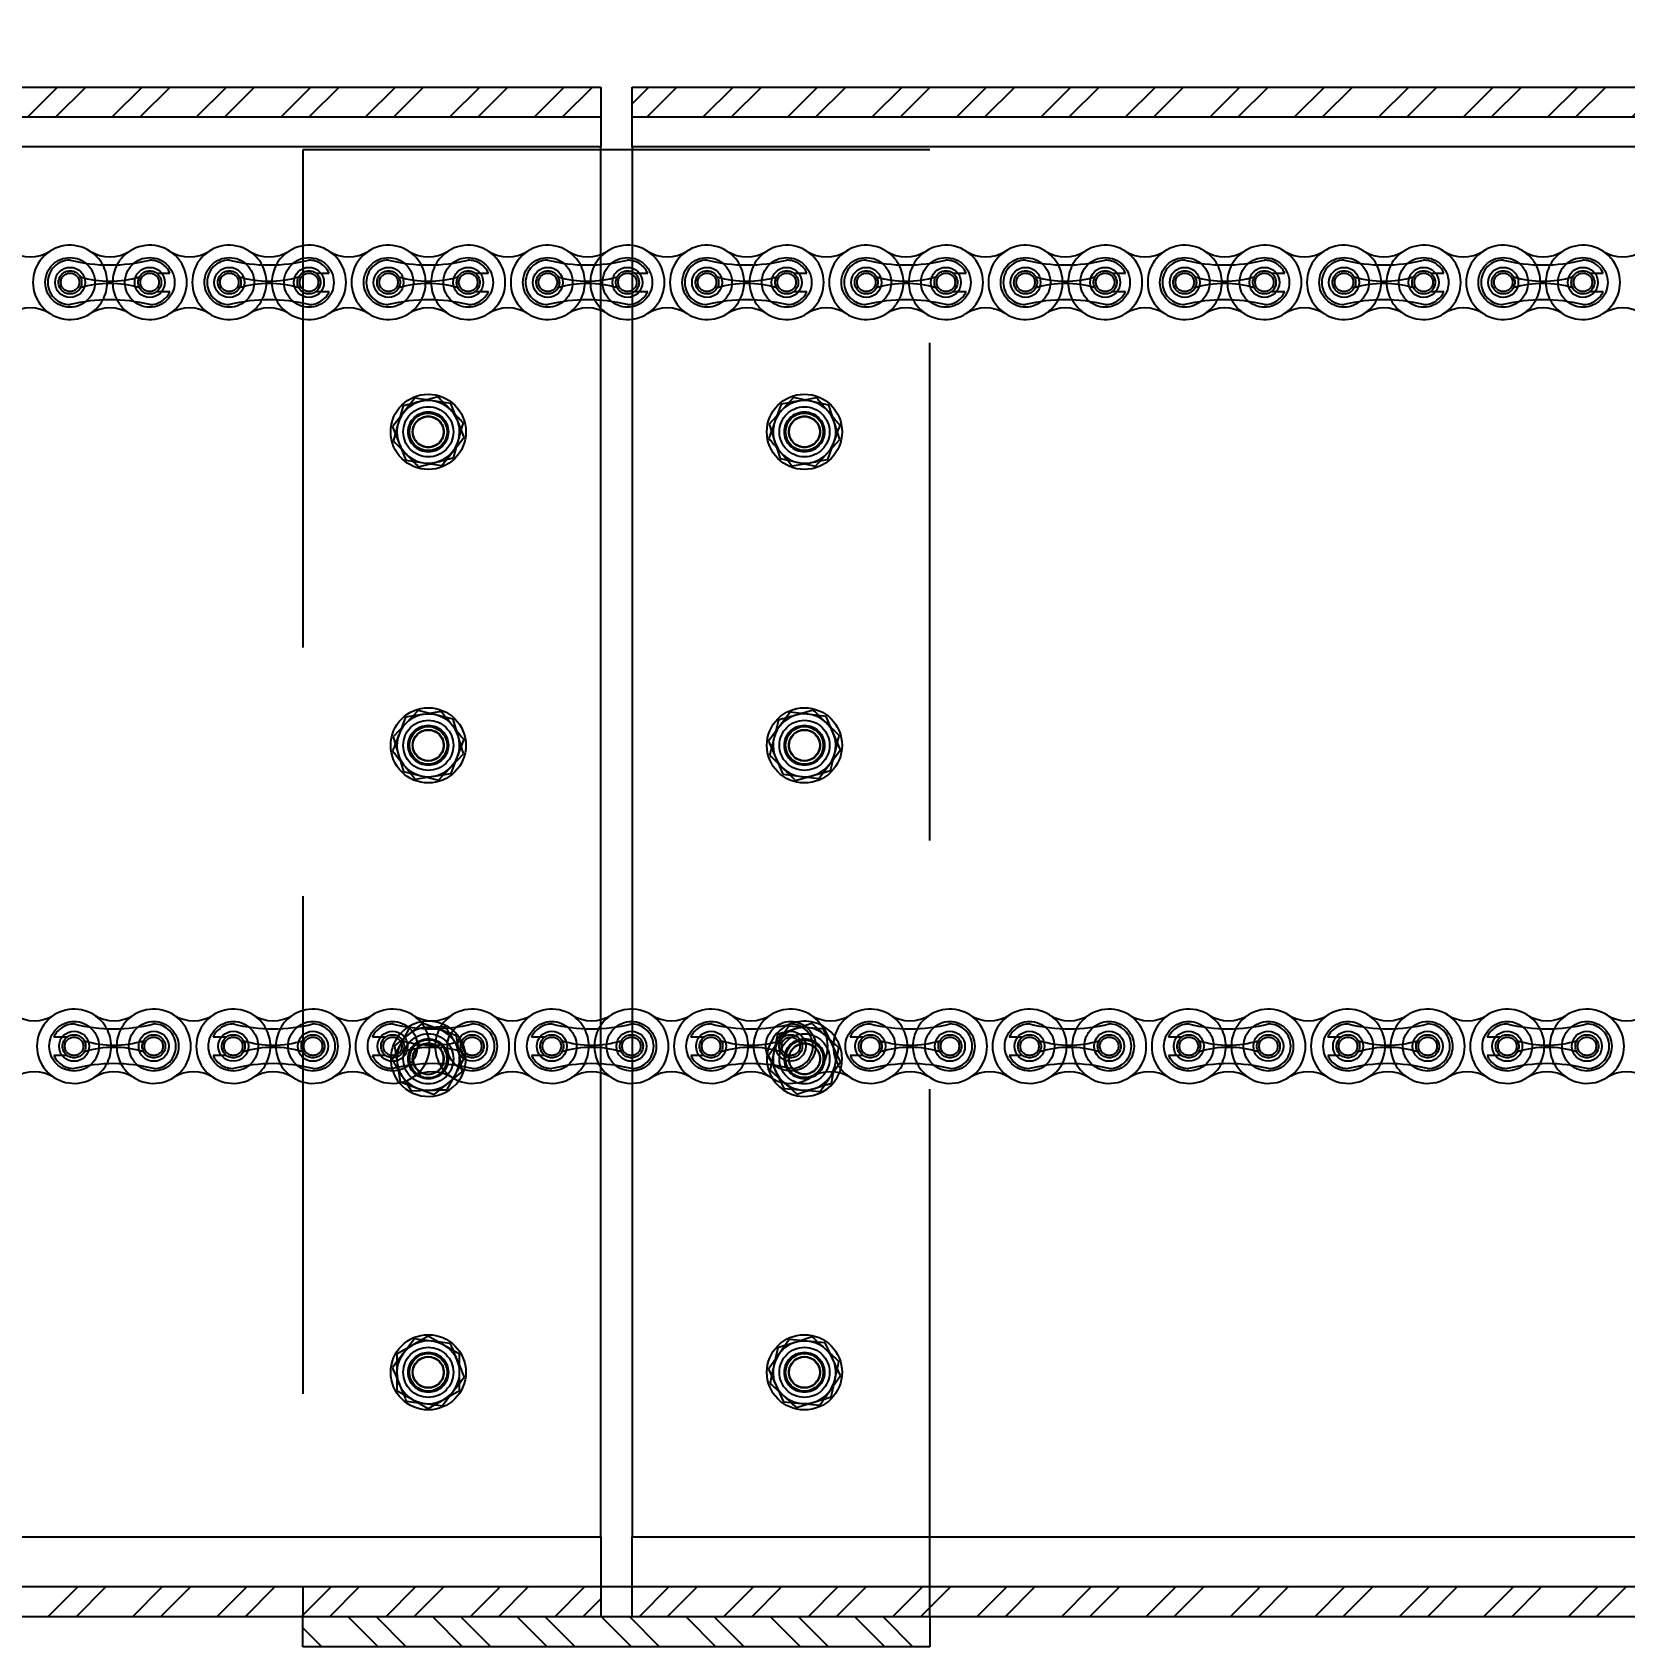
# Model space of a CAD drawing. Header units: metres. Extents: x 0 to 21025, y 0 to 14850.
# Drawn here: x 2784.9 to 3038.9, y 6186.1 to 6443.6 of the extents above; entities that cross this region are included whole.
import ezdxf

# ---------------------------------------------------------------- set-up
doc = ezdxf.new("R2010")
doc.units = ezdxf.units.M
doc.header["$LTSCALE"] = 25
doc.linetypes.add('HIDDEN2', pattern=[4.7625, 3.175, -1.5875])
for name, color, linetype in [('18_COTAS', 7, 'Continuous'), ('SHA', 7, 'Continuous'), ('SL4', 4, 'Continuous'), ('ST1', 7, 'HIDDEN2')]:
    doc.layers.add(name, color=color, linetype=linetype)
doc.styles.add('ROMANS', font='ROMANS.SHX')
doc.dimstyles.new('25___1-25', dxfattribs={"dimscale": 25, "dimtxt": 2.5, "dimasz": 2, "dimexe": 1.5, "dimexo": 1, "dimgap": 0.5, "dimtad": 1, "dimzin": 12, "dimtxsty": 'ROMANS', "dimcen": 0, "dimclrd": 256, "dimclre": 256, "dimclrt": 3, "dimazin": 3, "dimtfac": 1, "dimtmove": 0, "dimatfit": 0, "dimfxl": 1, "dimlwd": -1, "dimlwe": -1, "dimarcsym": 0})
pattern_1 = [(45, (-2913.5705, 2928.034), (-6.735192, 6.735192), []), (45, (-2909.08, 2928.034), (-6.735192, 6.735192), [])]

# ---------------------------------------------------------------- blocks, each defined once
blk = doc.blocks.new('*D13')
at = {"layer": '18_COTAS', "transparency": 16777216}
for p, q in [((2083.56, 6357.87), (2083.56, 7037.95)), ((6382.51, 6357.87), (6382.51, 7037.95)), ((2133.56, 7000.45), (6332.51, 7000.45))]:
    blk.add_line(p, q, dxfattribs=at)
for points in [[(2133.56, 7008.78), (2133.56, 6992.11), (2083.56, 7000.45)], [(6332.51, 7008.78), (6332.51, 6992.11), (6382.51, 7000.45)]]:
    blk.add_solid(points, dxfattribs=at)
at = {"layer": 'Defpoints', "color": 0, "transparency": 16777216}
for p in [(6382.51, 7000.45), (2083.56, 6332.87), (6382.51, 6332.87)]:
    blk.add_point(p, dxfattribs=at)
at = {"layer": '18_COTAS', "color": 3, "transparency": 16777216, "insert": (4233.04, 7050.15), "char_height": 62.5, "attachment_point": 5, "style": 'ROMANS'}
blk.add_mtext('4298,95', dxfattribs=at)

msp = doc.modelspace()

# ---------------------------------------------------------------- hatches: boundary and pattern name
at = {"layer": 'SHA'}
h = msp.add_hatch(dxfattribs=at)
h.set_pattern_fill('ANSI32', color=256, style=0)
h.set_pattern_definition(pattern_1)
h.paths.add_polyline_path([(2875.564, 6434.865), (1875.564, 6434.865), (1875.564, 6430.103), (2875.564, 6430.103)], flags=0)
h = msp.add_hatch(dxfattribs=at)
h.set_pattern_fill('ANSI32', color=256, style=0)
h.set_pattern_definition(pattern_1)
h.paths.add_polyline_path([(4205.539, 6434.865), (2880.564, 6434.865), (2880.564, 6430.103), (4205.539, 6430.103)], flags=0)
h = msp.add_hatch(dxfattribs=at)
h.set_pattern_fill('ANSI32', color=256, style=0)
h.set_pattern_definition(pattern_1)
h.paths.add_polyline_path([(1875.564, 6190.865), (2875.564, 6190.865), (2875.564, 6195.628), (1875.564, 6195.628)], flags=0)
h = msp.add_hatch(dxfattribs=at)
h.set_pattern_fill('ANSI32', color=256, style=0)
h.set_pattern_definition(pattern_1)
h.paths.add_polyline_path([(2880.564, 6190.865), (4205.539, 6190.865), (4205.539, 6195.628), (2880.564, 6195.628)], flags=0)
h = msp.add_hatch(dxfattribs=at)
h.set_pattern_fill('ANSI32', color=256, angle=90, style=0)
h.set_pattern_definition([(135, (-2913.5705, 2928.034), (-6.735192, -6.735192), []), (135, (-2913.5705, 2932.524), (-6.735192, -6.735192), [])])
h.paths.add_polyline_path([(2928.064, 6186.103), (2928.064, 6190.865), (2828.064, 6190.865), (2828.064, 6186.103)], flags=0)

# ---------------------------------------------------------------- linework, layer by layer
at = {"layer": 'SL4'}
for p, q in [((1875.564, 6434.865), (2875.564, 6434.865)), ((2875.564, 6434.865), (2875.564, 6430.103)), ((2880.564, 6430.103), (2880.564, 6434.865)), ((2880.564, 6434.865), (4205.539, 6434.865)), ((1875.564, 6430.103), (2875.564, 6430.103)), ((2875.564, 6430.103), (2875.564, 6425.34)), ((2880.564, 6430.103), (4205.539, 6430.103)), ((2880.564, 6425.34), (2880.564, 6430.103)), ((2875.564, 6425.34), (2105.564, 6425.34)), ((2875.564, 6408.157), (2875.564, 6425.34)), ((2880.564, 6424.865), (2875.564, 6424.865)), ((4205.539, 6425.34), (2880.564, 6425.34)), ((2880.564, 6425.34), (2880.564, 6409.58)), ((2875.564, 6286.122), (2875.564, 6399.253)), ((2880.564, 6397.831), (2880.564, 6287.79)), ((2844.031, 6383.997), (2843.25, 6381.218)), ((2849.626, 6385.424), (2846.828, 6384.71)), ((2904.331, 6384.269), (2903.357, 6381.552)), ((2910.012, 6385.3), (2907.171, 6384.785)), ((2852.097, 6375.734), (2852.878, 6378.513)), ((2911.797, 6375.461), (2912.771, 6378.179)), ((2846.503, 6374.307), (2849.3, 6375.02)), ((2906.117, 6374.43), (2908.957, 6374.946)), ((2844.434, 6334.355), (2843.397, 6331.66)), ((2850.137, 6335.254), (2847.285, 6334.804)), ((2909.495, 6335.459), (2906.715, 6334.68)), ((2903.935, 6333.901), (2903.22, 6331.104)), ((2851.694, 6325.376), (2852.731, 6328.07)), ((2912.193, 6325.83), (2912.908, 6328.626)), ((2845.991, 6324.477), (2848.843, 6324.926)), ((2906.633, 6324.272), (2909.413, 6325.051)), ((2875.564, 6203.628), (2875.564, 6277.618)), ((2912.354, 6276.001), (2912.708, 6277.665)), ((2844.369, 6276.331), (2845.322, 6274.784)), ((2851.093, 6274.95), (2852.091, 6276.799)), ((2880.564, 6275.951), (2880.564, 6203.628)), ((2906.863, 6274.218), (2909.608, 6275.11)), ((2845.322, 6274.784), (2848.208, 6274.867)), ((2845.853, 6235.198), (2844.096, 6232.908)), ((2851.577, 6234.447), (2848.715, 6234.823)), ((2909.321, 6235.5), (2906.566, 6234.636)), ((2903.812, 6233.771), (2903.184, 6230.953)), ((2912.316, 6225.96), (2912.944, 6228.777)), ((2850.276, 6224.532), (2852.032, 6226.823)), ((2844.551, 6225.284), (2847.413, 6224.908)), ((2906.808, 6224.23), (2909.562, 6225.095)), ((1875.564, 6203.628), (2875.564, 6203.628)), ((2875.564, 6203.628), (2875.564, 6195.628)), ((2880.564, 6195.628), (2880.564, 6203.628)), ((2880.564, 6203.628), (4205.539, 6203.628)), ((2875.564, 6195.628), (1875.564, 6195.628)), ((2875.564, 6195.628), (2875.564, 6190.865)), ((2880.564, 6195.628), (2875.564, 6195.628)), ((4205.539, 6195.628), (2880.564, 6195.628)), ((2880.564, 6190.865), (2880.564, 6195.628)), ((2875.564, 6190.865), (1875.564, 6190.865)), ((2828.064, 6186.103), (2828.064, 6190.865)), ((2928.064, 6190.865), (2828.064, 6190.865)), ((4205.539, 6190.865), (2880.564, 6190.865)), ((2928.064, 6190.865), (2928.064, 6186.103)), ((2928.064, 6186.103), (2828.064, 6186.103))]:
    msp.add_line(p, q, dxfattribs=at)
for centre, radius in [((2790.93, 6403.705), 2.399), ((2803.63, 6403.705), 2.399), ((2816.33, 6403.705), 2.398), ((2829.03, 6403.705), 2.398), ((2841.73, 6403.705), 2.399), ((2854.43, 6403.705), 2.399), ((2867.13, 6403.705), 2.398), ((2879.83, 6403.705), 2.398), ((2892.53, 6403.705), 2.399), ((2905.23, 6403.705), 2.399), ((2917.93, 6403.705), 2.398), ((2930.63, 6403.705), 2.398), ((2943.33, 6403.705), 2.399), ((2956.03, 6403.705), 2.399), ((2968.73, 6403.705), 2.398), ((2981.43, 6403.705), 2.398), ((2994.13, 6403.705), 2.399), ((3006.83, 6403.705), 2.399), ((3019.53, 6403.705), 2.398), ((3032.23, 6403.705), 2.398), ((2848.064, 6379.865), 6), ((2908.064, 6379.865), 6), ((2848.064, 6379.865), 3), ((2848.064, 6379.865), 2.445), ((2908.064, 6379.865), 3), ((2908.064, 6379.865), 2.445), ((2848.064, 6329.865), 6), ((2908.064, 6329.865), 6), ((2848.064, 6329.865), 3), ((2848.064, 6329.865), 2.445), ((2908.064, 6329.865), 3), ((2908.064, 6329.865), 2.446), ((2791.569, 6281.87), 2.399), ((2804.269, 6281.87), 2.399), ((2816.969, 6281.87), 2.398), ((2829.669, 6281.87), 2.399), ((2842.369, 6281.87), 2.399), ((2855.069, 6281.87), 2.398), ((2867.769, 6281.87), 2.399), ((2880.469, 6281.87), 2.399), ((2893.169, 6281.87), 2.398), ((2905.869, 6281.87), 2.398), ((2918.569, 6281.87), 2.399), ((2931.269, 6281.87), 2.399), ((2943.969, 6281.87), 2.399), ((2956.669, 6281.87), 2.399), ((2969.369, 6281.87), 2.398), ((2982.069, 6281.87), 2.398), ((2994.769, 6281.87), 2.399), ((3007.469, 6281.87), 2.399), ((3020.169, 6281.87), 2.399), ((3032.869, 6281.87), 2.399), ((2848.064, 6229.865), 6), ((2908.064, 6229.865), 6), ((2848.064, 6229.865), 3), ((2848.064, 6229.865), 2.446), ((2908.064, 6229.865), 3), ((2908.064, 6229.865), 2.446)]:
    msp.add_circle(centre, radius, dxfattribs=at)
for centre, radius, start, end in [((2790.93, 6403.705), 5.92, 57.56669, 302.43331), ((2803.63, 6403.705), 5.92, 237.56669, 122.43331), ((2816.33, 6403.705), 5.92, 57.56669, 302.43331), ((2829.03, 6403.705), 5.92, 237.56669, 122.43331), ((2841.73, 6403.705), 5.92, 57.56669, 302.43331), ((2854.43, 6403.705), 5.92, 237.56669, 122.43331), ((2867.13, 6403.705), 5.92, 57.56669, 302.43331), ((2879.83, 6403.705), 5.92, 237.56669, 122.43331), ((2892.53, 6403.705), 5.92, 57.56669, 302.43331), ((2905.23, 6403.705), 5.92, 237.56669, 122.43331), ((2917.93, 6403.705), 5.92, 57.56669, 302.43331), ((2930.63, 6403.705), 5.92, 237.56669, 122.43331), ((2943.33, 6403.705), 5.92, 57.56669, 302.43331), ((2956.03, 6403.705), 5.92, 237.56669, 122.43331), ((2968.73, 6403.705), 5.92, 57.56669, 302.43331), ((2981.43, 6403.705), 5.92, 237.56669, 122.43331), ((2994.13, 6403.705), 5.92, 57.56669, 302.43331), ((3006.83, 6403.705), 5.92, 237.56669, 122.43331), ((3019.53, 6403.705), 5.92, 57.56669, 302.43331), ((3032.23, 6403.705), 5.92, 237.56669, 122.43331), ((2784.58, 6413.698), 5.92, 237.56669, 302.43331), ((2797.28, 6413.698), 5.92, 237.56669, 302.43331), ((2809.98, 6413.698), 5.92, 237.56669, 302.43331), ((2822.68, 6413.698), 5.92, 237.56669, 302.43331), ((2835.38, 6413.698), 5.92, 237.56669, 302.43331), ((2848.08, 6413.698), 5.92, 237.56669, 302.43331), ((2860.78, 6413.698), 5.92, 237.56669, 302.43331), ((2873.48, 6413.698), 5.92, 237.56669, 302.43331), ((2886.18, 6413.698), 5.92, 237.56669, 302.43331), ((2898.88, 6413.698), 5.92, 237.56669, 302.43331), ((2911.58, 6413.698), 5.92, 237.56669, 302.43331), ((2924.28, 6413.698), 5.92, 237.56669, 302.43331), ((2936.98, 6413.698), 5.92, 237.56669, 302.43331), ((2949.68, 6413.698), 5.92, 237.56669, 302.43331), ((2962.38, 6413.698), 5.92, 237.56669, 302.43331), ((2975.08, 6413.698), 5.92, 237.56669, 302.43331), ((2987.78, 6413.698), 5.92, 237.56669, 302.43331), ((3000.48, 6413.698), 5.92, 237.56669, 302.43331), ((3013.18, 6413.698), 5.92, 237.56669, 302.43331), ((3025.88, 6413.698), 5.92, 237.56669, 302.43331), ((3038.58, 6413.698), 5.92, 237.56669, 302.43331), ((2784.58, 6393.712), 5.92, 57.56669, 122.43331), ((2797.28, 6393.712), 5.92, 57.56669, 122.43331), ((2809.98, 6393.712), 5.92, 57.56669, 122.43331), ((2822.68, 6393.712), 5.92, 57.56669, 122.43331), ((2835.38, 6393.712), 5.92, 57.56669, 122.43331), ((2848.08, 6393.712), 5.92, 57.56669, 122.43331), ((2860.78, 6393.712), 5.92, 57.56669, 122.43331), ((2873.48, 6393.712), 5.92, 57.56669, 122.43331), ((2886.18, 6393.712), 5.92, 57.56669, 122.43331), ((2898.88, 6393.712), 5.92, 57.56669, 122.43331), ((2911.58, 6393.712), 5.92, 57.56669, 122.43331), ((2924.28, 6393.712), 5.92, 57.56669, 122.43331), ((2936.98, 6393.712), 5.92, 57.56669, 122.43331), ((2949.68, 6393.712), 5.92, 57.56669, 122.43331), ((2962.38, 6393.712), 5.92, 57.56669, 122.43331), ((2975.08, 6393.712), 5.92, 57.56669, 122.43331), ((2987.78, 6393.712), 5.92, 57.56669, 122.43331), ((3000.48, 6393.712), 5.92, 57.56669, 122.43331), ((3013.18, 6393.712), 5.92, 57.56669, 122.43331), ((3025.88, 6393.712), 5.92, 57.56669, 122.43331), ((3038.58, 6393.712), 5.92, 57.56669, 122.43331), ((2848.064, 6379.865), 5, 104.30946, 164.30946), ((2848.064, 6379.865), 5, 44.30946, 104.30946), ((2848.064, 6379.865), 5, 344.30946, 44.30946), ((2908.064, 6379.865), 5, 100.28612, 160.28612), ((2908.064, 6379.865), 5, 40.28612, 100.28612), ((2848.064, 6379.865), 5, 164.30946, 224.30946), ((2908.064, 6379.865), 5, 160.28612, 220.28612), ((2908.064, 6379.865), 5, 340.28612, 40.28612), ((2848.064, 6379.865), 5, 284.30946, 344.30946), ((2908.064, 6379.865), 5, 280.28612, 340.28612), ((2848.064, 6379.865), 5, 224.30946, 284.30946), ((2908.064, 6379.865), 5, 220.28612, 280.28612), ((2848.064, 6329.865), 5, 98.96103, 158.96103), ((2848.064, 6329.865), 5, 38.96103, 98.96103), ((2908.064, 6329.865), 5, 105.65278, 165.65278), ((2908.064, 6329.865), 5, 45.65278, 105.65278), ((2848.064, 6329.865), 5, 338.96103, 38.96103), ((2908.064, 6329.865), 5, 345.65278, 45.65278), ((2848.064, 6329.865), 5, 158.96103, 218.96103), ((2908.064, 6329.865), 5, 165.65278, 225.65278), ((2848.064, 6329.865), 5, 218.96103, 278.96103), ((2848.064, 6329.865), 5, 278.96103, 338.96103), ((2908.064, 6329.865), 5, 285.65278, 345.65278), ((2908.064, 6329.865), 5, 225.65278, 285.65278), ((2785.219, 6291.863), 5.92, 237.56669, 302.43331), ((2791.569, 6281.87), 5.92, 57.56669, 302.43331), ((2797.919, 6291.863), 5.92, 237.56669, 302.43331), ((2804.269, 6281.87), 5.92, 237.56669, 122.43331), ((2810.619, 6291.863), 5.92, 237.56669, 302.43331), ((2816.969, 6281.87), 5.92, 57.56669, 302.43331), ((2823.319, 6291.863), 5.92, 237.56669, 302.43331), ((2829.669, 6281.87), 5.92, 237.56669, 122.43331), ((2836.019, 6291.863), 5.92, 237.56669, 302.43331), ((2842.369, 6281.87), 5.92, 57.56669, 302.43331), ((2848.719, 6291.863), 5.92, 237.56669, 302.43331), ((2855.069, 6281.87), 5.92, 237.56669, 122.43331), ((2861.419, 6291.863), 5.92, 237.56669, 302.43331), ((2867.769, 6281.87), 5.92, 57.56669, 302.43331), ((2874.119, 6291.863), 5.92, 237.56669, 302.43331), ((2880.469, 6281.87), 5.92, 237.56669, 122.43331), ((2886.819, 6291.863), 5.92, 237.56669, 302.43331), ((2893.169, 6281.87), 5.92, 57.56669, 302.43331), ((2899.519, 6291.863), 5.92, 237.56669, 302.43331), ((2905.869, 6281.87), 5.92, 237.56669, 122.43331), ((2912.219, 6291.863), 5.92, 237.56669, 302.43331), ((2918.569, 6281.87), 5.92, 57.56669, 302.43331), ((2924.919, 6291.863), 5.92, 237.56669, 302.43331), ((2931.269, 6281.87), 5.92, 237.56669, 122.43331), ((2937.619, 6291.863), 5.92, 237.56669, 302.43331), ((2943.969, 6281.87), 5.92, 57.56669, 302.43331), ((2950.319, 6291.863), 5.92, 237.56669, 302.43331), ((2956.669, 6281.87), 5.92, 237.56669, 122.43331), ((2963.019, 6291.863), 5.92, 237.56669, 302.43331), ((2969.369, 6281.87), 5.92, 57.56669, 302.43331), ((2975.719, 6291.863), 5.92, 237.56669, 302.43331), ((2982.069, 6281.87), 5.92, 237.56669, 122.43331), ((2988.419, 6291.863), 5.92, 237.56669, 302.43331), ((2994.769, 6281.87), 5.92, 57.56669, 302.43331), ((3001.119, 6291.863), 5.92, 237.56669, 302.43331), ((3007.469, 6281.87), 5.92, 237.56669, 122.43331), ((3013.819, 6291.863), 5.92, 237.56669, 302.43331), ((3020.169, 6281.87), 5.92, 57.56669, 302.43331), ((3026.519, 6291.863), 5.92, 237.56669, 302.43331), ((3032.869, 6281.87), 5.92, 237.56669, 122.43331), ((3039.219, 6291.863), 5.92, 237.56669, 302.43331), ((2785.219, 6271.877), 5.92, 57.56669, 122.43331), ((2797.919, 6271.877), 5.92, 57.56669, 122.43331), ((2810.619, 6271.877), 5.92, 57.56669, 122.43331), ((2823.319, 6271.877), 5.92, 57.56669, 122.43331), ((2836.019, 6271.877), 5.92, 57.56669, 122.43331), ((2848.719, 6271.877), 5.92, 57.56669, 122.43331), ((2848.064, 6279.865), 3, 237.26967, 312.1082), ((2848.064, 6279.865), 2.445, 248.48987, 300.888), ((2861.419, 6271.877), 5.92, 57.56669, 122.43331), ((2874.119, 6271.877), 5.92, 57.56669, 122.43331), ((2886.819, 6271.877), 5.92, 57.56669, 122.43331), ((2899.519, 6271.877), 5.92, 57.56669, 122.43331), ((2908.064, 6279.865), 6, 211.65814, 338.09018), ((2912.219, 6271.877), 5.92, 57.56669, 122.43331), ((2908.064, 6279.865), 5, 287.98749, 335.40397), ((2924.919, 6271.877), 5.92, 57.56669, 122.43331), ((2937.619, 6271.877), 5.92, 57.56669, 122.43331), ((2950.319, 6271.877), 5.92, 57.56669, 122.43331), ((2963.019, 6271.877), 5.92, 57.56669, 122.43331), ((2975.719, 6271.877), 5.92, 57.56669, 122.43331), ((2988.419, 6271.877), 5.92, 57.56669, 122.43331), ((3001.119, 6271.877), 5.92, 57.56669, 122.43331), ((3013.819, 6271.877), 5.92, 57.56669, 122.43331), ((3026.519, 6271.877), 5.92, 57.56669, 122.43331), ((3039.219, 6271.877), 5.92, 57.56669, 122.43331), ((2848.064, 6279.865), 6, 219.52082, 324.15041), ((2848.064, 6279.865), 5, 224.66955, 271.64558), ((2848.064, 6279.865), 5, 271.64558, 322.18368), ((2908.064, 6279.865), 5, 229.91902, 287.98749), ((2848.064, 6229.865), 5, 82.52267, 142.52267), ((2848.064, 6229.865), 5, 22.52267, 82.52267), ((2908.064, 6229.865), 5, 107.43011, 167.43011), ((2908.064, 6229.865), 5, 47.43011, 107.43011), ((2848.064, 6229.865), 5, 142.52267, 202.52267), ((2848.064, 6229.865), 5, 322.52267, 22.52267), ((2908.064, 6229.865), 5, 347.43011, 47.43011), ((2908.064, 6229.865), 5, 167.43011, 227.43011), ((2908.064, 6229.865), 5, 287.43011, 347.43011), ((2848.064, 6229.865), 5, 202.52267, 262.52267), ((2848.064, 6229.865), 5, 262.52267, 322.52267), ((2908.064, 6229.865), 5, 227.43011, 287.43011)]:
    msp.add_arc(centre, radius, start, end, dxfattribs=at)
for points, knots in [([(2846.828, 6384.71), (2846.762, 6384.693), (2845.817, 6384.452), (2844.892, 6384.216), (2844.031, 6383.997)], [0, 0, 0, 0, 0.0702006, 1, 1, 1, 1]), ([(2849.626, 6385.424), (2849.795, 6385.25), (2850.452, 6384.577), (2851.135, 6383.877), (2851.642, 6383.358)], [0, 0, 0, 0, 0.25755135, 1, 1, 1, 1]), ([(2851.642, 6383.358), (2851.825, 6383.17), (2852.508, 6382.471), (2853.172, 6381.79), (2853.659, 6381.292)], [0, 0, 0, 0, 0.2686336, 1, 1, 1, 1]), ([(2907.171, 6384.785), (2907.104, 6384.773), (2906.145, 6384.599), (2905.205, 6384.428), (2904.331, 6384.269)], [0, 0, 0, 0, 0.0702006, 1, 1, 1, 1]), ([(2910.012, 6385.3), (2910.168, 6385.116), (2910.777, 6384.398), (2911.409, 6383.652), (2911.878, 6383.098)], [0, 0, 0, 0, 0.2575513, 1, 1, 1, 1]), ([(2843.25, 6381.218), (2843.232, 6381.152), (2842.968, 6380.213), (2842.71, 6379.293), (2842.47, 6378.438)], [0, 0, 0, 0, 0.0702006, 1, 1, 1, 1]), ([(2852.878, 6378.513), (2852.896, 6378.579), (2853.16, 6379.517), (2853.418, 6380.437), (2853.659, 6381.292)], [0, 0, 0, 0, 0.0702006, 1, 1, 1, 1]), ([(2903.357, 6381.552), (2903.334, 6381.488), (2903.005, 6380.57), (2902.683, 6379.671), (2902.383, 6378.834)], [0, 0, 0, 0, 0.0702006, 1, 1, 1, 1]), ([(2911.878, 6383.098), (2912.048, 6382.898), (2912.68, 6382.153), (2913.295, 6381.427), (2913.745, 6380.896)], [0, 0, 0, 0, 0.26863361, 1, 1, 1, 1]), ([(2912.771, 6378.179), (2912.794, 6378.243), (2913.123, 6379.161), (2913.445, 6380.06), (2913.745, 6380.896)], [0, 0, 0, 0, 0.0702006, 1, 1, 1, 1]), ([(2842.47, 6378.438), (2842.639, 6378.265), (2843.296, 6377.592), (2843.979, 6376.892), (2844.486, 6376.373)], [0, 0, 0, 0, 0.2575513, 1, 1, 1, 1]), ([(2902.383, 6378.834), (2902.54, 6378.65), (2903.149, 6377.932), (2903.781, 6377.186), (2904.25, 6376.632)], [0, 0, 0, 0, 0.2575513, 1, 1, 1, 1]), ([(2844.486, 6376.373), (2844.67, 6376.185), (2845.352, 6375.486), (2846.017, 6374.805), (2846.503, 6374.307)], [0, 0, 0, 0, 0.2686336, 1, 1, 1, 1]), ([(2849.3, 6375.02), (2849.366, 6375.037), (2850.311, 6375.278), (2851.236, 6375.514), (2852.097, 6375.734)], [0, 0, 0, 0, 0.0702006, 1, 1, 1, 1]), ([(2904.25, 6376.632), (2904.42, 6376.432), (2905.052, 6375.687), (2905.667, 6374.961), (2906.117, 6374.43)], [0, 0, 0, 0, 0.26863361, 1, 1, 1, 1]), ([(2908.957, 6374.946), (2909.024, 6374.958), (2909.983, 6375.132), (2910.923, 6375.303), (2911.797, 6375.461)], [0, 0, 0, 0, 0.07020058, 1, 1, 1, 1]), ([(2847.285, 6334.804), (2847.218, 6334.794), (2846.255, 6334.642), (2845.311, 6334.493), (2844.434, 6334.355)], [0, 0, 0, 0, 0.0702006, 1, 1, 1, 1]), ([(2850.137, 6335.254), (2850.289, 6335.066), (2850.881, 6334.334), (2851.496, 6333.574), (2851.952, 6333.009)], [0, 0, 0, 0, 0.2575513, 1, 1, 1, 1]), ([(2906.715, 6334.68), (2906.649, 6334.661), (2905.711, 6334.398), (2904.791, 6334.141), (2903.935, 6333.901)], [0, 0, 0, 0, 0.0702006, 1, 1, 1, 1]), ([(2909.495, 6335.459), (2909.668, 6335.289), (2910.341, 6334.632), (2911.04, 6333.948), (2911.559, 6333.441)], [0, 0, 0, 0, 0.2575513, 1, 1, 1, 1]), ([(2851.952, 6333.009), (2852.117, 6332.805), (2852.731, 6332.045), (2853.33, 6331.306), (2853.767, 6330.765)], [0, 0, 0, 0, 0.2686336, 1, 1, 1, 1]), ([(2911.559, 6333.441), (2911.747, 6333.257), (2912.446, 6332.574), (2913.126, 6331.909), (2913.624, 6331.423)], [0, 0, 0, 0, 0.2686336, 1, 1, 1, 1]), ([(2843.397, 6331.66), (2843.373, 6331.596), (2843.023, 6330.687), (2842.68, 6329.795), (2842.361, 6328.966)], [0, 0, 0, 0, 0.0702006, 1, 1, 1, 1]), ([(2852.731, 6328.07), (2852.755, 6328.134), (2853.105, 6329.044), (2853.448, 6329.936), (2853.767, 6330.765)], [0, 0, 0, 0, 0.07020058, 1, 1, 1, 1]), ([(2903.22, 6331.104), (2903.203, 6331.038), (2902.962, 6330.094), (2902.725, 6329.168), (2902.505, 6328.308)], [0, 0, 0, 0, 0.0702006, 1, 1, 1, 1]), ([(2912.908, 6328.626), (2912.925, 6328.693), (2913.167, 6329.637), (2913.403, 6330.563), (2913.624, 6331.423)], [0, 0, 0, 0, 0.07020058, 1, 1, 1, 1]), ([(2842.361, 6328.966), (2842.514, 6328.778), (2843.105, 6328.046), (2843.72, 6327.286), (2844.176, 6326.721)], [0, 0, 0, 0, 0.25755135, 1, 1, 1, 1]), ([(2844.176, 6326.721), (2844.341, 6326.517), (2844.956, 6325.757), (2845.554, 6325.018), (2845.991, 6324.477)], [0, 0, 0, 0, 0.2686336, 1, 1, 1, 1]), ([(2902.505, 6328.308), (2902.678, 6328.138), (2903.351, 6327.48), (2904.05, 6326.797), (2904.569, 6326.29)], [0, 0, 0, 0, 0.2575513, 1, 1, 1, 1]), ([(2848.843, 6324.926), (2848.911, 6324.937), (2849.873, 6325.089), (2850.817, 6325.238), (2851.694, 6325.376)], [0, 0, 0, 0, 0.07020058, 1, 1, 1, 1]), ([(2904.569, 6326.29), (2904.757, 6326.106), (2905.456, 6325.423), (2906.136, 6324.758), (2906.633, 6324.272)], [0, 0, 0, 0, 0.26863361, 1, 1, 1, 1]), ([(2909.413, 6325.051), (2909.479, 6325.069), (2910.418, 6325.332), (2911.338, 6325.59), (2912.193, 6325.83)], [0, 0, 0, 0, 0.0702006, 1, 1, 1, 1]), ([(2904.718, 6276.15), (2904.913, 6275.975), (2905.639, 6275.321), (2906.346, 6274.684), (2906.863, 6274.218)], [0, 0, 0, 0, 0.2686336, 1, 1, 1, 1]), ([(2909.608, 6275.11), (2909.673, 6275.131), (2910.6, 6275.432), (2911.509, 6275.727), (2912.354, 6276.001)], [0, 0, 0, 0, 0.0702006, 1, 1, 1, 1]), ([(2848.208, 6274.867), (2848.276, 6274.869), (2849.251, 6274.897), (2850.205, 6274.925), (2851.093, 6274.95)], [0, 0, 0, 0, 0.0702006, 1, 1, 1, 1]), ([(2848.715, 6234.823), (2848.647, 6234.832), (2847.68, 6234.959), (2846.733, 6235.083), (2845.853, 6235.198)], [0, 0, 0, 0, 0.0702006, 1, 1, 1, 1]), ([(2851.577, 6234.447), (2851.67, 6234.223), (2852.03, 6233.354), (2852.405, 6232.451), (2852.683, 6231.781)], [0, 0, 0, 0, 0.2575513, 1, 1, 1, 1]), ([(2906.566, 6234.636), (2906.501, 6234.615), (2905.571, 6234.323), (2904.66, 6234.037), (2903.812, 6233.771)], [0, 0, 0, 0, 0.0702006, 1, 1, 1, 1]), ([(2909.321, 6235.5), (2909.499, 6235.336), (2910.192, 6234.7), (2910.912, 6234.039), (2911.447, 6233.548)], [0, 0, 0, 0, 0.2575513, 1, 1, 1, 1]), ([(2844.096, 6232.908), (2844.055, 6232.853), (2843.461, 6232.08), (2842.88, 6231.322), (2842.34, 6230.617)], [0, 0, 0, 0, 0.0702006, 1, 1, 1, 1]), ([(2852.683, 6231.781), (2852.783, 6231.538), (2853.158, 6230.636), (2853.522, 6229.757), (2853.789, 6229.114)], [0, 0, 0, 0, 0.26863361, 1, 1, 1, 1]), ([(2911.447, 6233.548), (2911.64, 6233.37), (2912.36, 6232.709), (2913.06, 6232.065), (2913.573, 6231.595)], [0, 0, 0, 0, 0.2686336, 1, 1, 1, 1]), ([(2912.944, 6228.777), (2912.959, 6228.844), (2913.171, 6229.795), (2913.379, 6230.728), (2913.573, 6231.595)], [0, 0, 0, 0, 0.0702006, 1, 1, 1, 1]), ([(2842.34, 6230.617), (2842.433, 6230.393), (2842.793, 6229.524), (2843.167, 6228.621), (2843.446, 6227.95)], [0, 0, 0, 0, 0.25755135, 1, 1, 1, 1]), ([(2852.032, 6226.823), (2852.074, 6226.877), (2852.667, 6227.651), (2853.248, 6228.409), (2853.789, 6229.114)], [0, 0, 0, 0, 0.0702006, 1, 1, 1, 1]), ([(2903.184, 6230.953), (2903.169, 6230.887), (2902.957, 6229.935), (2902.749, 6229.003), (2902.556, 6228.136)], [0, 0, 0, 0, 0.0702006, 1, 1, 1, 1]), ([(2843.446, 6227.95), (2843.546, 6227.708), (2843.92, 6226.805), (2844.285, 6225.926), (2844.551, 6225.284)], [0, 0, 0, 0, 0.2686336, 1, 1, 1, 1]), ([(2902.556, 6228.136), (2902.734, 6227.972), (2903.427, 6227.335), (2904.147, 6226.674), (2904.682, 6226.183)], [0, 0, 0, 0, 0.2575513, 1, 1, 1, 1]), ([(2904.682, 6226.183), (2904.875, 6226.005), (2905.595, 6225.344), (2906.295, 6224.701), (2906.808, 6224.23)], [0, 0, 0, 0, 0.2686336, 1, 1, 1, 1]), ([(2847.413, 6224.908), (2847.481, 6224.899), (2848.448, 6224.772), (2849.395, 6224.648), (2850.276, 6224.532)], [0, 0, 0, 0, 0.07020058, 1, 1, 1, 1]), ([(2909.562, 6225.095), (2909.627, 6225.115), (2910.557, 6225.407), (2911.469, 6225.694), (2912.316, 6225.96)], [0, 0, 0, 0, 0.0702006, 1, 1, 1, 1])]:
    msp.add_open_spline(points, degree=3, knots=knots, dxfattribs=at)
at = {"layer": 'ST1'}
for p, q in [((2875.564, 6425.34), (1875.564, 6425.34)), ((2828.064, 6424.865), (2828.064, 6195.628)), ((2875.564, 6424.865), (2828.064, 6424.865)), ((4205.539, 6425.34), (2880.564, 6425.34)), ((2928.064, 6424.865), (2880.564, 6424.865)), ((2928.064, 6195.628), (2928.064, 6424.865)), ((2880.564, 6409.58), (2880.564, 6397.831)), ((2875.564, 6399.253), (2875.564, 6408.157)), ((2804.737, 6405.181), (2806.861, 6405.181)), ((2830.137, 6405.181), (2832.261, 6405.181)), ((2855.537, 6405.181), (2857.661, 6405.181)), ((2880.937, 6405.181), (2883.061, 6405.181)), ((2906.337, 6405.181), (2908.461, 6405.181)), ((2931.737, 6405.181), (2933.861, 6405.181)), ((2957.137, 6405.181), (2959.261, 6405.181)), ((2982.537, 6405.181), (2984.661, 6405.181)), ((3007.937, 6405.181), (3010.061, 6405.181)), ((3033.337, 6405.181), (3035.461, 6405.181)), ((2804.737, 6402.229), (2806.861, 6402.229)), ((2830.137, 6402.229), (2832.261, 6402.229)), ((2855.537, 6402.229), (2857.661, 6402.229)), ((2880.937, 6402.229), (2883.061, 6402.229)), ((2906.337, 6402.229), (2908.461, 6402.229)), ((2931.737, 6402.229), (2933.861, 6402.229)), ((2957.137, 6402.229), (2959.261, 6402.229)), ((2982.537, 6402.229), (2984.661, 6402.229)), ((3007.937, 6402.229), (3010.061, 6402.229)), ((3033.337, 6402.229), (3035.461, 6402.229)), ((2845.921, 6385.226), (2842.35, 6380.69)), ((2851.636, 6384.402), (2845.921, 6385.226)), ((2853.778, 6379.041), (2851.636, 6384.402)), ((2906.303, 6385.364), (2902.422, 6381.089)), ((2911.945, 6384.14), (2906.303, 6385.364)), ((2913.706, 6378.642), (2911.945, 6384.14)), ((2842.35, 6380.69), (2844.493, 6375.329)), ((2902.422, 6381.089), (2904.183, 6375.591)), ((2850.207, 6374.504), (2853.778, 6379.041)), ((2909.826, 6374.367), (2913.706, 6378.642)), ((2904.183, 6375.591), (2909.826, 6374.367)), ((2844.493, 6375.329), (2850.207, 6374.504)), ((2846.43, 6335.403), (2842.452, 6331.219)), ((2852.043, 6334.049), (2846.43, 6335.403)), ((2905.796, 6335.175), (2902.332, 6330.556)), ((2911.528, 6334.484), (2905.796, 6335.175)), ((2913.796, 6329.175), (2911.528, 6334.484)), ((2853.677, 6328.511), (2852.043, 6334.049)), ((2842.452, 6331.219), (2844.085, 6325.682)), ((2902.332, 6330.556), (2904.6, 6325.247)), ((2910.332, 6324.556), (2913.796, 6329.175)), ((2849.698, 6324.328), (2853.677, 6328.511)), ((2844.085, 6325.682), (2849.698, 6324.328)), ((2904.6, 6325.247), (2910.332, 6324.556)), ((2847.149, 6285.566), (2842.67, 6281.923)), ((2852.543, 6283.508), (2847.149, 6285.566)), ((2875.564, 6277.618), (2875.564, 6286.122)), ((2880.564, 6287.79), (2880.564, 6275.951)), ((2909.266, 6285.512), (2906.52, 6284.621)), ((2790.462, 6283.346), (2788.339, 6283.346)), ((2815.862, 6283.346), (2813.739, 6283.346)), ((2841.262, 6283.346), (2839.139, 6283.346)), ((2845.035, 6284.78), (2843.664, 6282.24)), ((2850.806, 6284.946), (2847.921, 6284.863)), ((2853.459, 6277.808), (2852.543, 6283.508)), ((2866.662, 6283.346), (2864.539, 6283.346)), ((2892.062, 6283.346), (2889.939, 6283.346)), ((2905.582, 6285.078), (2902.309, 6280.322)), ((2903.774, 6283.729), (2903.174, 6280.906)), ((2911.337, 6284.621), (2905.582, 6285.078)), ((2913.82, 6279.409), (2911.337, 6284.621)), ((2917.462, 6283.346), (2915.338, 6283.346)), ((2942.862, 6283.346), (2940.738, 6283.346)), ((2968.262, 6283.346), (2966.138, 6283.346)), ((2993.662, 6283.346), (2991.538, 6283.346)), ((3019.062, 6283.346), (3016.938, 6283.346)), ((2790.462, 6280.394), (2788.339, 6280.394)), ((2815.862, 6280.394), (2813.739, 6280.394)), ((2841.262, 6280.394), (2839.139, 6280.394)), ((2842.67, 6281.923), (2843.585, 6276.222)), ((2866.662, 6280.394), (2864.539, 6280.394)), ((2892.062, 6280.394), (2889.939, 6280.394)), ((2902.309, 6280.322), (2904.791, 6275.109)), ((2917.462, 6280.394), (2915.338, 6280.394)), ((2942.862, 6280.394), (2940.738, 6280.394)), ((2968.262, 6280.394), (2966.138, 6280.394)), ((2993.662, 6280.394), (2991.538, 6280.394)), ((3019.062, 6280.394), (3016.938, 6280.394)), ((2848.98, 6274.165), (2853.459, 6277.808)), ((2910.547, 6274.653), (2913.82, 6279.409)), ((2912.708, 6277.665), (2912.955, 6278.825)), ((2843.585, 6276.222), (2848.98, 6274.165)), ((2852.091, 6276.799), (2852.464, 6277.491)), ((2904.718, 6276.15), (2904.845, 6276.04)), ((2904.791, 6275.109), (2910.547, 6274.653)), ((2848.064, 6235.639), (2843.064, 6232.752)), ((2853.064, 6232.752), (2848.064, 6235.639)), ((2905.633, 6235.102), (2902.313, 6230.378)), ((2911.383, 6234.589), (2905.633, 6235.102)), ((2913.815, 6229.353), (2911.383, 6234.589)), ((2843.064, 6232.752), (2843.064, 6226.979)), ((2853.064, 6226.979), (2853.064, 6232.752)), ((2902.313, 6230.378), (2904.745, 6225.141)), ((2910.496, 6224.629), (2913.815, 6229.353)), ((2843.064, 6226.979), (2848.064, 6224.092)), ((2848.064, 6224.092), (2853.064, 6226.979)), ((2904.745, 6225.141), (2910.496, 6224.629)), ((1875.564, 6203.628), (2875.564, 6203.628)), ((2880.564, 6203.628), (4205.539, 6203.628)), ((2828.064, 6195.628), (2828.064, 6190.865)), ((2880.564, 6195.628), (2875.564, 6195.628)), ((2928.064, 6190.865), (2928.064, 6195.628))]:
    msp.add_line(p, q, dxfattribs=at)
at = {"layer": 'ST1', "flags": 128}
for points in [[(2912.61, 6277.784), (2912.777, 6278.195), (2912.955, 6278.825)], [(2843.808, 6277.242), (2844.186, 6276.709), (2844.508, 6276.35)], [(2852.014, 6276.8), (2852.117, 6276.937), (2852.464, 6277.491)]]:
    msp.add_lwpolyline(points, dxfattribs=at)
at = {"layer": 'ST1'}
for centre, radius in [((2790.93, 6403.705), 3.96), ((2803.63, 6403.705), 3.96), ((2816.33, 6403.705), 3.96), ((2829.03, 6403.705), 3.96), ((2841.73, 6403.705), 3.96), ((2854.43, 6403.705), 3.96), ((2867.13, 6403.705), 3.96), ((2879.83, 6403.705), 3.96), ((2892.53, 6403.705), 3.96), ((2905.23, 6403.705), 3.96), ((2917.93, 6403.705), 3.96), ((2930.63, 6403.705), 3.96), ((2943.33, 6403.705), 3.96), ((2956.03, 6403.705), 3.96), ((2968.73, 6403.705), 3.96), ((2981.43, 6403.705), 3.96), ((2994.13, 6403.705), 3.96), ((3006.83, 6403.705), 3.96), ((3019.53, 6403.705), 3.96), ((3032.23, 6403.705), 3.96), ((2790.93, 6403.705), 1.845), ((2790.93, 6403.705), 1.476), ((2803.63, 6403.705), 1.845), ((2803.63, 6403.705), 1.476), ((2816.33, 6403.705), 1.845), ((2816.33, 6403.705), 1.476), ((2829.03, 6403.705), 1.845), ((2829.03, 6403.705), 1.476), ((2841.73, 6403.705), 1.845), ((2841.73, 6403.705), 1.476), ((2854.43, 6403.705), 1.845), ((2854.43, 6403.705), 1.476), ((2867.13, 6403.705), 1.845), ((2867.13, 6403.705), 1.476), ((2879.83, 6403.705), 1.845), ((2879.83, 6403.705), 1.476), ((2892.53, 6403.705), 1.845), ((2892.53, 6403.705), 1.476), ((2905.23, 6403.705), 1.845), ((2905.23, 6403.705), 1.476), ((2917.93, 6403.705), 1.845), ((2917.93, 6403.705), 1.476), ((2930.63, 6403.705), 1.845), ((2930.63, 6403.705), 1.476), ((2943.33, 6403.705), 1.845), ((2943.33, 6403.705), 1.476), ((2956.03, 6403.705), 1.845), ((2956.03, 6403.705), 1.476), ((2968.73, 6403.705), 1.845), ((2968.73, 6403.705), 1.476), ((2981.43, 6403.705), 1.845), ((2981.43, 6403.705), 1.476), ((2994.13, 6403.705), 1.845), ((2994.13, 6403.705), 1.476), ((3006.83, 6403.705), 1.845), ((3006.83, 6403.705), 1.476), ((3019.53, 6403.705), 1.845), ((3019.53, 6403.705), 1.476), ((3032.23, 6403.705), 1.845), ((3032.23, 6403.705), 1.476), ((2848.064, 6379.865), 4), ((2908.064, 6379.865), 4), ((2848.064, 6379.865), 3.2), ((2848.064, 6379.865), 2.5), ((2908.064, 6379.865), 3.2), ((2908.064, 6379.865), 2.5), ((2848.064, 6329.865), 4), ((2848.064, 6329.865), 3.2), ((2848.064, 6329.865), 2.5), ((2908.064, 6329.865), 4), ((2908.064, 6329.865), 3.2), ((2908.064, 6329.865), 2.5), ((2791.569, 6281.87), 3.96), ((2804.269, 6281.87), 3.96), ((2816.969, 6281.87), 3.96), ((2829.669, 6281.87), 3.96), ((2842.369, 6281.87), 3.96), ((2855.069, 6281.87), 3.96), ((2867.769, 6281.87), 3.96), ((2880.469, 6281.87), 3.96), ((2893.169, 6281.87), 3.96), ((2905.869, 6281.87), 3.96), ((2918.569, 6281.87), 3.96), ((2931.269, 6281.87), 3.96), ((2943.969, 6281.87), 3.96), ((2956.669, 6281.87), 3.96), ((2969.369, 6281.87), 3.96), ((2982.069, 6281.87), 3.96), ((2994.769, 6281.87), 3.96), ((3007.469, 6281.87), 3.96), ((3020.169, 6281.87), 3.96), ((3032.869, 6281.87), 3.96), ((2791.569, 6281.87), 1.845), ((2791.569, 6281.87), 1.476), ((2804.269, 6281.87), 1.845), ((2804.269, 6281.87), 1.476), ((2816.969, 6281.87), 1.845), ((2816.969, 6281.87), 1.476), ((2829.669, 6281.87), 1.845), ((2829.669, 6281.87), 1.476), ((2842.369, 6281.87), 1.845), ((2842.369, 6281.87), 1.476), ((2848.064, 6279.865), 4), ((2848.064, 6279.865), 3.2), ((2855.069, 6281.87), 1.845), ((2855.069, 6281.87), 1.476), ((2867.769, 6281.87), 1.845), ((2867.769, 6281.87), 1.476), ((2880.469, 6281.87), 1.845), ((2880.469, 6281.87), 1.476), ((2893.169, 6281.87), 1.845), ((2893.169, 6281.87), 1.476), ((2905.869, 6281.87), 1.845), ((2908.064, 6279.865), 4), ((2905.869, 6281.87), 1.476), ((2908.064, 6279.865), 3.2), ((2908.064, 6279.865), 3), ((2918.569, 6281.87), 1.845), ((2918.569, 6281.87), 1.476), ((2931.269, 6281.87), 1.845), ((2931.269, 6281.87), 1.476), ((2943.969, 6281.87), 1.845), ((2943.969, 6281.87), 1.476), ((2956.669, 6281.87), 1.845), ((2956.669, 6281.87), 1.476), ((2969.369, 6281.87), 1.845), ((2969.369, 6281.87), 1.476), ((2982.069, 6281.87), 1.845), ((2982.069, 6281.87), 1.476), ((2994.769, 6281.87), 1.845), ((2994.769, 6281.87), 1.476), ((3007.469, 6281.87), 1.845), ((3007.469, 6281.87), 1.476), ((3020.169, 6281.87), 1.845), ((3020.169, 6281.87), 1.476), ((3032.869, 6281.87), 1.845), ((3032.869, 6281.87), 1.476), ((2848.064, 6279.865), 2.5), ((2908.064, 6279.865), 2.5), ((2908.064, 6279.865), 2.445), ((2848.064, 6229.865), 4), ((2908.064, 6229.865), 4), ((2848.064, 6229.865), 3.2), ((2848.064, 6229.865), 2.5), ((2908.064, 6229.865), 3.2), ((2908.064, 6229.865), 2.5)]:
    msp.add_circle(centre, radius, dxfattribs=at)
for centre, radius, start, end in [((2790.93, 6403.705), 3.552, 90, 270), ((2797.28, 6432.802), 26.322, 256.04015, 283.95985), ((2790.93, 6403.705), 5.92, 302.43324, 57.56672), ((2803.63, 6403.705), 5.92, 122.43328, 237.56676), ((2803.63, 6403.705), 3.552, 24.55336, 90), ((2816.33, 6403.705), 3.552, 90, 270), ((2822.68, 6432.802), 26.322, 256.04015, 283.95985), ((2816.33, 6403.705), 5.92, 302.43328, 57.56672), ((2829.03, 6403.705), 5.92, 122.43328, 237.56672), ((2829.03, 6403.705), 3.552, 24.55336, 90), ((2841.73, 6403.705), 3.552, 90, 270), ((2848.08, 6432.802), 26.322, 256.04015, 283.95985), ((2841.73, 6403.705), 5.92, 302.43328, 57.56676), ((2854.43, 6403.705), 5.92, 122.43328, 237.56672), ((2854.43, 6403.705), 3.552, 24.55336, 90), ((2867.13, 6403.705), 3.552, 90, 270), ((2873.48, 6432.802), 26.322, 256.04015, 283.95985), ((2867.13, 6403.705), 5.92, 302.43324, 57.56676), ((2879.83, 6403.705), 5.92, 122.43328, 237.56672), ((2879.83, 6403.705), 3.552, 24.55336, 90), ((2892.53, 6403.705), 3.552, 90, 270), ((2898.88, 6432.802), 26.322, 256.04015, 283.95985), ((2892.53, 6403.705), 5.92, 302.43328, 57.56672), ((2905.23, 6403.705), 5.92, 122.43328, 237.56672), ((2905.23, 6403.705), 3.552, 24.55336, 90), ((2917.93, 6403.705), 3.552, 90, 270), ((2924.28, 6432.802), 26.322, 256.04015, 283.95985), ((2917.93, 6403.705), 5.92, 302.43328, 57.56672), ((2930.63, 6403.705), 5.92, 122.43328, 237.56672), ((2930.63, 6403.705), 3.552, 24.55336, 90), ((2943.33, 6403.705), 3.552, 90, 270), ((2949.68, 6432.802), 26.322, 256.04015, 283.95985), ((2943.33, 6403.705), 5.92, 302.43324, 57.56676), ((2956.03, 6403.705), 5.92, 122.43328, 237.56676), ((2956.03, 6403.705), 3.552, 24.55336, 90), ((2968.73, 6403.705), 3.552, 90, 270), ((2975.08, 6432.802), 26.322, 256.04015, 283.95985), ((2968.73, 6403.705), 5.92, 302.43324, 57.56676), ((2981.43, 6403.705), 5.92, 122.43328, 237.56672), ((2981.43, 6403.705), 3.552, 24.55336, 90), ((2994.13, 6403.705), 3.552, 90, 270), ((3000.48, 6432.802), 26.322, 256.04015, 283.95985), ((2994.13, 6403.705), 5.92, 302.43324, 57.56676), ((3006.83, 6403.705), 5.92, 122.43328, 237.56672), ((3006.83, 6403.705), 3.552, 24.55336, 90), ((3019.53, 6403.705), 3.552, 90, 270), ((3025.88, 6432.802), 26.322, 256.04015, 283.95985), ((3019.53, 6403.705), 5.92, 302.43328, 57.56672), ((3032.23, 6403.705), 5.92, 122.43328, 237.56672), ((3032.23, 6403.705), 3.552, 24.55336, 90), ((2797.28, 6420.058), 16.175, 252.993, 287.007), ((2822.68, 6420.058), 16.175, 252.993, 287.007), ((2848.08, 6420.058), 16.175, 252.993, 287.007), ((2873.48, 6420.058), 16.175, 252.993, 287.007), ((2898.88, 6420.058), 16.175, 252.993, 287.007), ((2924.28, 6420.058), 16.175, 252.993, 287.007), ((2949.68, 6420.058), 16.175, 252.993, 287.007), ((2975.08, 6420.058), 16.175, 252.993, 287.007), ((3000.48, 6420.058), 16.175, 252.993, 287.007), ((3025.88, 6420.058), 16.175, 252.993, 287.007), ((2797.28, 6387.353), 16.175, 72.993, 107.007), ((2803.63, 6403.705), 3.552, 270, 335.44664), ((2822.68, 6387.353), 16.175, 72.993, 107.007), ((2829.03, 6403.705), 3.552, 270, 335.44664), ((2848.08, 6387.353), 16.175, 72.993, 107.007), ((2854.43, 6403.705), 3.552, 270, 335.44664), ((2873.48, 6387.353), 16.175, 72.993, 107.007), ((2879.83, 6403.705), 3.552, 270, 335.44664), ((2898.88, 6387.353), 16.175, 72.993, 107.007), ((2905.23, 6403.705), 3.552, 270, 335.44664), ((2924.28, 6387.353), 16.175, 72.993, 107.007), ((2930.63, 6403.705), 3.552, 270, 335.44664), ((2949.68, 6387.353), 16.175, 72.993, 107.007), ((2956.03, 6403.705), 3.552, 270, 335.44664), ((2975.08, 6387.353), 16.175, 72.993, 107.007), ((2981.43, 6403.705), 3.552, 270, 335.44664), ((3000.48, 6387.353), 16.175, 72.993, 107.007), ((3006.83, 6403.705), 3.552, 270, 335.44664), ((3025.88, 6387.353), 16.175, 72.993, 107.007), ((3032.23, 6403.705), 3.552, 270, 335.44664), ((2797.28, 6374.609), 26.322, 76.04015, 103.95985), ((2822.68, 6374.609), 26.322, 76.04015, 103.95985), ((2848.08, 6374.609), 26.322, 76.04015, 103.95985), ((2873.48, 6374.609), 26.322, 76.04015, 103.95985), ((2898.88, 6374.609), 26.322, 76.04015, 103.95985), ((2924.28, 6374.609), 26.322, 76.04015, 103.95985), ((2949.68, 6374.609), 26.322, 76.04015, 103.95985), ((2975.08, 6374.609), 26.322, 76.04015, 103.95985), ((3000.48, 6374.609), 26.322, 76.04015, 103.95985), ((3025.88, 6374.609), 26.322, 76.04015, 103.95985), ((2791.569, 6281.87), 3.552, 90, 155.44664), ((2797.919, 6310.967), 26.322, 256.04015, 283.95985), ((2791.569, 6281.87), 5.92, 302.43328, 57.56672), ((2804.269, 6281.87), 5.92, 122.43328, 237.56672), ((2804.269, 6281.87), 3.552, 270, 90), ((2816.969, 6281.87), 3.552, 90, 155.44664), ((2823.319, 6310.967), 26.322, 256.04015, 283.95985), ((2816.969, 6281.87), 5.92, 302.43324, 57.56672), ((2829.669, 6281.87), 5.92, 122.43328, 237.56672), ((2829.669, 6281.87), 3.552, 270, 90), ((2842.369, 6281.87), 3.552, 90, 155.44664), ((2848.064, 6279.865), 6, 9.1229, 219.52082), ((2848.719, 6310.967), 26.322, 256.04015, 283.95985), ((2842.369, 6281.87), 5.92, 302.43328, 57.56676), ((2855.069, 6281.87), 5.92, 122.43328, 237.56672), ((2855.069, 6281.87), 3.552, 270, 90), ((2867.769, 6281.87), 3.552, 90, 155.44664), ((2874.119, 6310.967), 26.322, 256.04015, 283.95985), ((2867.769, 6281.87), 5.92, 302.43324, 57.56676), ((2880.469, 6281.87), 5.92, 122.43328, 237.56672), ((2880.469, 6281.87), 3.552, 270, 90), ((2893.169, 6281.87), 3.552, 90, 155.44664), ((2899.519, 6310.967), 26.322, 256.04015, 283.95985), ((2893.169, 6281.87), 5.92, 302.43324, 57.56676), ((2905.869, 6281.87), 5.92, 122.43328, 237.56672), ((2908.064, 6279.865), 6, 25.46481, 211.65814), ((2905.869, 6281.87), 3.552, 270, 90), ((2918.569, 6281.87), 3.552, 90, 155.44664), ((2924.919, 6310.967), 26.322, 256.04015, 283.95985), ((2918.569, 6281.87), 5.92, 302.43328, 57.56672), ((2931.269, 6281.87), 5.92, 122.43328, 237.56672), ((2931.269, 6281.87), 3.552, 270, 90), ((2943.969, 6281.87), 3.552, 90, 155.44664), ((2950.319, 6310.967), 26.322, 256.04015, 283.95985), ((2943.969, 6281.87), 5.92, 302.43328, 57.56676), ((2956.669, 6281.87), 5.92, 122.43328, 237.56672), ((2956.669, 6281.87), 3.552, 270, 90), ((2969.369, 6281.87), 3.552, 90, 155.44664), ((2975.719, 6310.967), 26.322, 256.04015, 283.95985), ((2969.369, 6281.87), 5.92, 302.43324, 57.56676), ((2982.069, 6281.87), 5.92, 122.43328, 237.56672), ((2982.069, 6281.87), 3.552, 270, 90), ((2994.769, 6281.87), 3.552, 90, 155.44664), ((3001.119, 6310.967), 26.322, 256.04015, 283.95985), ((2994.769, 6281.87), 5.92, 302.43328, 57.56672), ((3007.469, 6281.87), 5.92, 122.43328, 237.56672), ((3007.469, 6281.87), 3.552, 270, 90), ((3020.169, 6281.87), 3.552, 90, 155.44664), ((3026.519, 6310.967), 26.322, 256.04015, 283.95985), ((3020.169, 6281.87), 5.92, 302.43324, 57.56676), ((3032.869, 6281.87), 5.92, 122.43328, 237.56672), ((3032.869, 6281.87), 3.552, 270, 90), ((2797.919, 6298.223), 16.175, 252.993, 287.007), ((2823.319, 6298.223), 16.175, 252.993, 287.007), ((2848.064, 6279.865), 5, 91.64558, 151.64558), ((2848.719, 6298.223), 16.175, 252.993, 287.007), ((2848.064, 6279.865), 3, 312.1082, 189.1229), ((2848.064, 6279.865), 5, 31.64558, 91.64558), ((2874.119, 6298.223), 16.175, 252.993, 287.007), ((2899.519, 6298.223), 16.175, 252.993, 287.007), ((2908.064, 6279.865), 5, 107.98749, 167.98749), ((2908.064, 6279.865), 5, 47.98749, 107.98749), ((2908.064, 6279.865), 5, 347.98749, 47.98749), ((2924.919, 6298.223), 16.175, 252.993, 287.007), ((2950.319, 6298.223), 16.175, 252.993, 287.007), ((2975.719, 6298.223), 16.175, 252.993, 287.007), ((3001.119, 6298.223), 16.175, 252.993, 287.007), ((3026.519, 6298.223), 16.175, 252.993, 287.007), ((2791.569, 6281.87), 3.552, 204.55336, 270), ((2797.919, 6265.518), 16.175, 72.993, 107.007), ((2816.969, 6281.87), 3.552, 204.55336, 270), ((2823.319, 6265.518), 16.175, 72.993, 107.007), ((2842.369, 6281.87), 3.552, 204.55336, 270), ((2848.064, 6279.865), 5, 151.64558, 211.64558), ((2848.719, 6265.518), 16.175, 72.993, 107.007), ((2848.064, 6279.865), 2.445, 300.888, 189.1229), ((2848.064, 6279.865), 5, 331.64558, 31.64558), ((2848.064, 6279.865), 6, 324.15041, 9.1229), ((2867.769, 6281.87), 3.552, 204.55336, 270), ((2874.119, 6265.518), 16.175, 72.993, 107.007), ((2893.169, 6281.87), 3.552, 204.55336, 270), ((2899.519, 6265.518), 16.175, 72.993, 107.007), ((2908.064, 6279.865), 5, 167.98749, 227.98749), ((2908.064, 6279.865), 6, 338.09018, 25.46481), ((2918.569, 6281.87), 3.552, 204.55336, 270), ((2924.919, 6265.518), 16.175, 72.993, 107.007), ((2943.969, 6281.87), 3.552, 204.55336, 270), ((2950.319, 6265.518), 16.175, 72.993, 107.007), ((2969.369, 6281.87), 3.552, 204.55336, 270), ((2975.719, 6265.518), 16.175, 72.993, 107.007), ((2994.769, 6281.87), 3.552, 204.55336, 270), ((3001.119, 6265.518), 16.175, 72.993, 107.007), ((3020.169, 6281.87), 3.552, 204.55336, 270), ((3026.519, 6265.518), 16.175, 72.993, 107.007), ((2797.919, 6252.774), 26.322, 76.04015, 103.95985), ((2823.319, 6252.774), 26.322, 76.04015, 103.95985), ((2848.719, 6252.774), 26.322, 76.04015, 103.95985), ((2848.064, 6279.865), 3, 189.1229, 237.26967), ((2848.064, 6279.865), 2.445, 189.1229, 248.48987), ((2874.119, 6252.774), 26.322, 76.04015, 103.95985), ((2899.519, 6252.774), 26.322, 76.04015, 103.95985), ((2924.919, 6252.774), 26.322, 76.04015, 103.95985), ((2950.319, 6252.774), 26.322, 76.04015, 103.95985), ((2975.719, 6252.774), 26.322, 76.04015, 103.95985), ((3001.119, 6252.774), 26.322, 76.04015, 103.95985), ((3026.519, 6252.774), 26.322, 76.04015, 103.95985)]:
    msp.add_arc(centre, radius, start, end, dxfattribs=at)
for points, knots in [([(2909.266, 6285.512), (2909.446, 6285.35), (2910.145, 6284.72), (2910.871, 6284.066), (2911.411, 6283.58)], [0, 0, 0, 0, 0.2575513, 1, 1, 1, 1]), ([(2850.806, 6284.946), (2850.933, 6284.74), (2851.427, 6283.939), (2851.94, 6283.107), (2852.321, 6282.489)], [0, 0, 0, 0, 0.2575513, 1, 1, 1, 1]), ([(2906.52, 6284.621), (2906.455, 6284.6), (2905.528, 6284.299), (2904.619, 6284.004), (2903.774, 6283.729)], [0, 0, 0, 0, 0.0702006, 1, 1, 1, 1]), ([(2911.411, 6283.58), (2911.606, 6283.405), (2912.332, 6282.751), (2913.038, 6282.114), (2913.555, 6281.648)], [0, 0, 0, 0, 0.2686336, 1, 1, 1, 1]), ([(2843.664, 6282.24), (2843.632, 6282.18), (2843.169, 6281.322), (2842.715, 6280.481), (2842.293, 6279.7)], [0, 0, 0, 0, 0.0702006, 1, 1, 1, 1]), ([(2852.321, 6282.489), (2852.458, 6282.265), (2852.971, 6281.433), (2853.47, 6280.623), (2853.835, 6280.031)], [0, 0, 0, 0, 0.2686336, 1, 1, 1, 1]), ([(2903.174, 6280.906), (2903.159, 6280.839), (2902.957, 6279.886), (2902.758, 6278.951), (2902.573, 6278.082)], [0, 0, 0, 0, 0.0702006, 1, 1, 1, 1]), ([(2912.955, 6278.825), (2912.969, 6278.892), (2913.172, 6279.845), (2913.371, 6280.779), (2913.555, 6281.648)], [0, 0, 0, 0, 0.0702006, 1, 1, 1, 1]), ([(2842.293, 6279.7), (2842.42, 6279.493), (2842.914, 6278.692), (2843.427, 6277.86), (2843.808, 6277.242)], [0, 0, 0, 0, 0.25755135, 1, 1, 1, 1]), ([(2852.464, 6277.491), (2852.497, 6277.551), (2852.96, 6278.409), (2853.413, 6279.249), (2853.835, 6280.031)], [0, 0, 0, 0, 0.07020058, 1, 1, 1, 1]), ([(2902.573, 6278.082), (2902.753, 6277.92), (2903.452, 6277.29), (2904.178, 6276.636), (2904.718, 6276.15)], [0, 0, 0, 0, 0.2575513, 1, 1, 1, 1]), ([(2843.808, 6277.242), (2843.946, 6277.018), (2844.135, 6276.711), (2844.319, 6276.412), (2844.369, 6276.331)], [0, 0, 0, 0, 0.7307012, 1, 1, 1, 1])]:
    msp.add_open_spline(points, degree=3, knots=knots, dxfattribs=at)

# ---------------------------------------------------------------- dimensions: what is measured, and where the dimension line sits
at = {"layer": '18_COTAS'}
dim = msp.add_linear_dim(base=(6382.514, 7000.445), p1=(2083.564, 6332.865), p2=(6382.514, 6332.865), dimstyle='25___1-25', dxfattribs=at)
dim.commit()
dim.dimension.update_dxf_attribs({"geometry": '*D13', "text_midpoint": (4233.039, 7050.147)})

doc.saveas('drawing.dxf')
